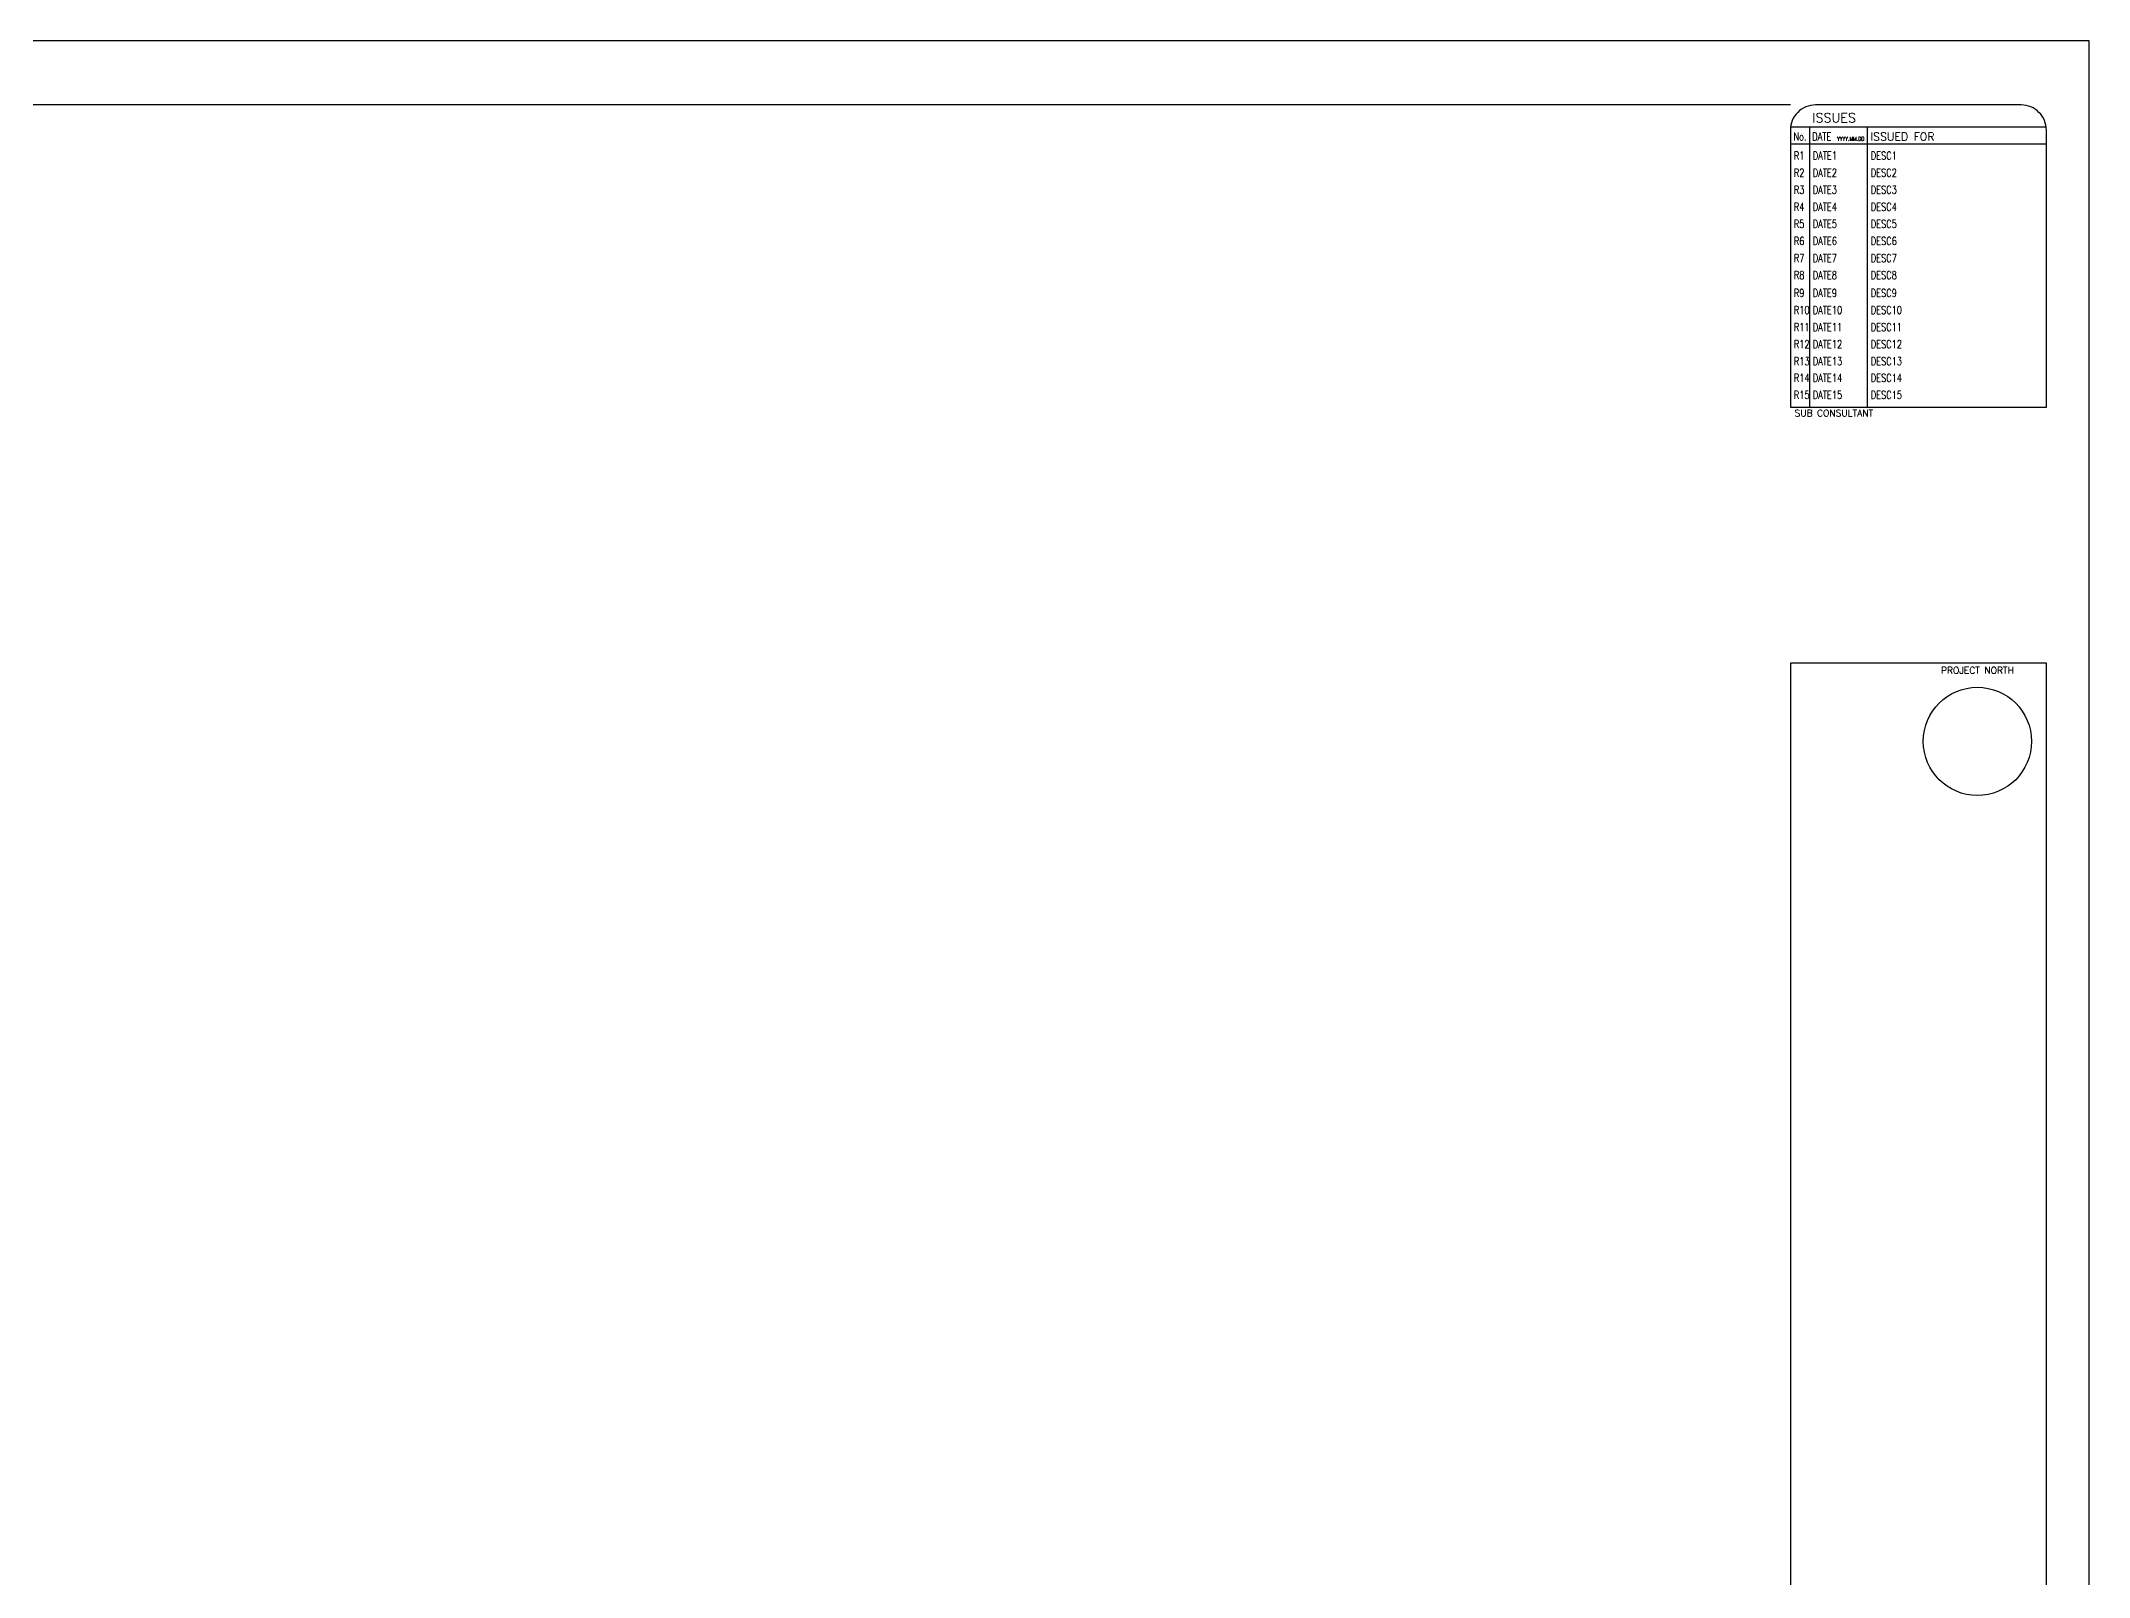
# Model space of a CAD drawing. Extents: x 0 to 48, y 0 to 36.
# Drawn here: x 24 to 48, y 18 to 36 of the extents above; entities that cross this region are included whole.
import ezdxf
from ezdxf.enums import TextEntityAlignment as Align

# ---------------------------------------------------------------- set-up
doc = ezdxf.new("R2010")
doc.units = 0
doc.header["$LTSCALE"] = 10
doc.header["$MEASUREMENT"] = 0
for name, color, linetype in [('BDR-18', 1, 'Continuous'), ('BDR-25', 4, 'Continuous'), ('BDR-SHADE', 254, 'Continuous')]:
    doc.layers.add(name, color=color, linetype=linetype)
doc.styles.add('HEL-Title3', font='romans.shx')
doc.styles.add('HEL-Title4', font='romand.shx')

msp = doc.modelspace()

# ---------------------------------------------------------------- linework, layer by layer
at = {"layer": 'BDR-18'}
for p, q in [((47.498, 34.991), (44.502, 34.991)), ((44.729, 31.71), (44.729, 34.991)), ((45.402, 31.71), (45.402, 34.991)), ((47.5, 34.791), (44.5, 34.791))]:
    msp.add_line(p, q, dxfattribs=at)
msp.add_lwpolyline([(0, 0), (48, 0), (48, 36), (0, 36)], close=True, dxfattribs=at)
at = {"layer": 'BDR-25'}
msp.add_lwpolyline([(44.5, 34.955), (44.5, 31.71), (47.5, 31.71), (47.5, 34.955, 0.414214), (47.205, 35.25), (44.795, 35.25, 0.414214)], format="xyb", close=True, dxfattribs=at)
msp.add_lwpolyline([(47.5, 28.71), (47.5, 28.71), (44.5, 28.71), (44.5, 7.437), (47.5, 7.437), (47.5, 28.71)], dxfattribs=at)
at = {"layer": 'BDR-SHADE'}
msp.add_lwpolyline([(44.5, 35.25), (1.5, 35.25)], dxfattribs=at)
at = {"layer": 'Defpoints'}
msp.add_circle((46.692, 27.792), 0.634, dxfattribs=at)
msp.add_point((47.5, 35.254), dxfattribs=at)

# ---------------------------------------------------------------- texts
at = {"layer": 'BDR-18', "lineweight": 70, "line_spacing_factor": 1.142308, "style": 'HEL-Title4'}
for s, insert, char_height, width, attachment_point in [('{\\W0.75;No.}', (44.536, 34.926), 0.09375, 0.20136, 1), ('{\\W0.75;DATE}', (44.757, 34.926), 0.09375, 0.29698, 1), ('{\\W0.75;YYYY.MM.DD}', (45.048, 34.83), 0.04688, 0.36224, 7), ('ISSUED FOR', (45.438, 34.926), 0.0938, 1.00241, 1)]:
    msp.add_mtext(s, dxfattribs=dict(at, insert=insert, char_height=char_height, width=width, attachment_point=attachment_point))
at = {"layer": 'BDR-18', "lineweight": 50, "insert": (44.549, 31.679), "char_height": 0.07812, "width": 1.50771, "attachment_point": 1, "line_spacing_factor": 1.142308, "style": 'HEL-Title4'}
msp.add_mtext('SUB CONSULTANT', dxfattribs=at)
at = {"layer": 'BDR-25', "lineweight": 70, "insert": (44.757, 35.1), "char_height": 0.1094, "width": 0.44547, "attachment_point": 4, "line_spacing_factor": 0.6, "style": 'HEL-Title4'}
msp.add_mtext('ISSUES', dxfattribs=at)
at = {"layer": 'BDR-25', "style": 'HEL-Title3', "width": 0.75}
for tag, p in [('R1', (44.541, 34.656)), ('DATE1', (44.763, 34.656)), ('DESC1', (45.443, 34.656)), ('R2', (44.541, 34.456)), ('DATE2', (44.763, 34.456)), ('DESC2', (45.443, 34.456)), ('R3', (44.541, 34.256)), ('R4', (44.541, 34.056)), ('DATE3', (44.763, 34.256)), ('DATE4', (44.763, 34.056)), ('DESC3', (45.443, 34.256)), ('DESC4', (45.443, 34.056)), ('R5', (44.541, 33.856)), ('DATE5', (44.763, 33.856)), ('DESC5', (45.443, 33.856)), ('R6', (44.541, 33.656)), ('DATE6', (44.763, 33.656)), ('DESC6', (45.443, 33.656)), ('R7', (44.541, 33.456)), ('DATE7', (44.763, 33.456)), ('DESC7', (45.443, 33.456)), ('R8', (44.541, 33.256)), ('DATE8', (44.763, 33.256)), ('DESC8', (45.443, 33.256)), ('R9', (44.541, 33.047)), ('R10', (44.541, 32.847)), ('DATE9', (44.763, 33.047)), ('DATE10', (44.763, 32.847)), ('DESC9', (45.443, 33.047)), ('DESC10', (45.443, 32.847)), ('R11', (44.541, 32.647)), ('DATE11', (44.763, 32.647)), ('DESC11', (45.443, 32.647)), ('R12', (44.541, 32.447)), ('DATE12', (44.763, 32.447)), ('DESC12', (45.443, 32.447)), ('R13', (44.541, 32.247)), ('DATE13', (44.763, 32.247)), ('DESC13', (45.443, 32.247)), ('R14', (44.541, 32.052)), ('DATE14', (44.763, 32.052)), ('DESC14', (45.443, 32.052)), ('R15', (44.541, 31.852)), ('DATE15', (44.763, 31.852)), ('DESC15', (45.443, 31.852))]:
    msp.add_attdef(tag, text='', height=0.0938, dxfattribs=at).set_placement(p, align=Align.MIDDLE_LEFT)
at = {"layer": 'Defpoints', "lineweight": 50, "insert": (46.692, 28.664), "char_height": 0.07812, "width": 1.08803, "attachment_point": 2, "line_spacing_factor": 1.142308, "style": 'HEL-Title4'}
msp.add_mtext('PROJECT NORTH', dxfattribs=at)

doc.saveas('drawing.dxf')
